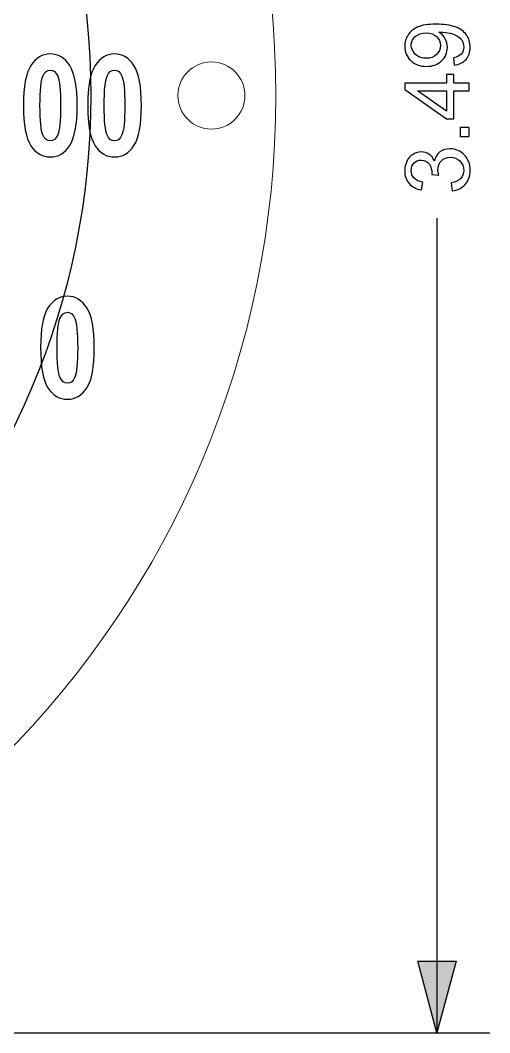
# Model space of a CAD drawing. Header units: inches. Extents: x -11.96 to -8.07, y 2.37 to 5.86.
# Drawn here: x -8.947 to -8.072, y 2.373 to 4.258 of the extents above; entities that cross this region are included whole.
import ezdxf

# ---------------------------------------------------------------- set-up
doc = ezdxf.new("R2010")
doc.units = ezdxf.units.IN
doc.header["$MEASUREMENT"] = 0
for name, color, linetype in [('Cut Vectors', 7, 'Continuous'), ('Dimensions', 7, 'Continuous'), ('Disclaimer', 7, 'Continuous'), ('Gauge Face', 7, 'Continuous')]:
    doc.layers.add(name, color=color, linetype=linetype)

msp = doc.modelspace()

# ---------------------------------------------------------------- hatches: boundary and pattern name
at = {"layer": 'Dimensions', "true_color": 0x292929}
h = msp.add_hatch(color=250, dxfattribs=at)
edge = h.paths.add_edge_path()
edge.add_spline(control_points=[(-8.2066, 2.5063), (-8.2066, 2.5063), (-8.1709, 2.3729), (-8.1709, 2.3729), (-8.1709, 2.3729), (-8.1351, 2.5063), (-8.1351, 2.5063), (-8.1351, 2.5063), (-8.2066, 2.5063), (-8.2066, 2.5063)], knot_values=[0, 0, 0, 0, 0.333333, 0.333333, 0.333333, 0.666667, 0.666667, 0.666667, 1, 1, 1, 1], degree=3, periodic=1)

# ---------------------------------------------------------------- linework, layer by layer
at = {"layer": 'Cut Vectors', "lineweight": 9}
for centre, major_axis in [((-10.2158, 4.1179), (0, 1.745)), ((-10.2158, 4.1179), (0, 1.745)), ((-10.2158, 4.1179), (0, 1.745)), ((-10.2158, 4.1179), (0, 1.745)), ((-10.2158, 4.1179), (0, 1.745)), ((-10.2158, 4.1179), (0, 1.745)), ((-10.2158, 4.1179), (0, 1.745)), ((-10.2158, 4.1179), (0, 1.745)), ((-10.2158, 4.1179), (0, 1.745)), ((-10.2158, 4.1179), (0, 1.745)), ((-10.2158, 4.1179), (0, 1.745)), ((-10.2158, 4.1179), (0, 1.745)), ((-10.2158, 4.1179), (0, 1.745)), ((-10.2158, 4.1179), (0, 1.745)), ((-10.2158, 4.1179), (0, 1.745)), ((-10.2158, 4.1179), (0, 1.745)), ((-10.2158, 4.1179), (0, 1.745)), ((-8.5908, 4.1179), (0, 0.0625))]:
    msp.add_ellipse(centre, major_axis=major_axis, ratio=1, dxfattribs=at)
at = {"layer": 'Dimensions', "color": 250}
for points, knots in [([(-8.1386, 4.1744), (-8.1386, 4.1744), (-8.1398, 4.1884), (-8.1398, 4.1884), (-8.1333, 4.1896), (-8.1284, 4.1919), (-8.1254, 4.1952), (-8.1224, 4.1986), (-8.1209, 4.2029), (-8.1209, 4.2082), (-8.1209, 4.2127), (-8.1219, 4.2167), (-8.1241, 4.2201), (-8.1261, 4.2234), (-8.1289, 4.2262), (-8.1323, 4.2284), (-8.1358, 4.2306), (-8.1404, 4.2324), (-8.1463, 4.2339), (-8.1521, 4.2352), (-8.1581, 4.2361), (-8.1641, 4.2361), (-8.1648, 4.2361), (-8.1658, 4.2361), (-8.1671, 4.2359), (-8.1624, 4.2331), (-8.1586, 4.2291), (-8.1558, 4.2239), (-8.1528, 4.2189), (-8.1514, 4.2134), (-8.1514, 4.2074), (-8.1514, 4.1976), (-8.1549, 4.1892), (-8.1621, 4.1824), (-8.1693, 4.1756), (-8.1788, 4.1722), (-8.1904, 4.1722), (-8.2026, 4.1722), (-8.2123, 4.1757), (-8.2196, 4.1829), (-8.2271, 4.1901), (-8.2308, 4.1989), (-8.2308, 4.2097), (-8.2308, 4.2174), (-8.2286, 4.2246), (-8.2244, 4.2309), (-8.2203, 4.2374), (-8.2143, 4.2422), (-8.2066, 4.2456), (-8.1989, 4.2489), (-8.1876, 4.2506), (-8.1731, 4.2506), (-8.1578, 4.2506), (-8.1456, 4.2489), (-8.1366, 4.2456), (-8.1276, 4.2424), (-8.1208, 4.2374), (-8.1159, 4.2309), (-8.1113, 4.2244), (-8.1089, 4.2167), (-8.1089, 4.2079), (-8.1089, 4.1986), (-8.1114, 4.1909), (-8.1166, 4.1851), (-8.1219, 4.1791), (-8.1291, 4.1756), (-8.1386, 4.1744)], [0, 0, 0, 0, 0.045455, 0.045455, 0.045455, 0.090909, 0.090909, 0.090909, 0.136364, 0.136364, 0.136364, 0.181818, 0.181818, 0.181818, 0.227273, 0.227273, 0.227273, 0.272727, 0.272727, 0.272727, 0.318182, 0.318182, 0.318182, 0.363636, 0.363636, 0.363636, 0.409091, 0.409091, 0.409091, 0.454545, 0.454545, 0.454545, 0.5, 0.5, 0.5, 0.545455, 0.545455, 0.545455, 0.590909, 0.590909, 0.590909, 0.636364, 0.636364, 0.636364, 0.681818, 0.681818, 0.681818, 0.727273, 0.727273, 0.727273, 0.772727, 0.772727, 0.772727, 0.818182, 0.818182, 0.818182, 0.863636, 0.863636, 0.863636, 0.909091, 0.909091, 0.909091, 0.954545, 0.954545, 0.954545, 1, 1, 1, 1]), ([(-8.1911, 4.2344), (-8.1996, 4.2344), (-8.2063, 4.2321), (-8.2113, 4.2276), (-8.2161, 4.2231), (-8.2186, 4.2177), (-8.2186, 4.2114), (-8.2186, 4.2049), (-8.2159, 4.1992), (-8.2106, 4.1944), (-8.2053, 4.1896), (-8.1984, 4.1872), (-8.1899, 4.1872), (-8.1824, 4.1872), (-8.1763, 4.1896), (-8.1714, 4.1941), (-8.1668, 4.1987), (-8.1643, 4.2044), (-8.1643, 4.2111), (-8.1643, 4.2179), (-8.1668, 4.2234), (-8.1714, 4.2277), (-8.1763, 4.2321), (-8.1828, 4.2344), (-8.1911, 4.2344)], [0, 0, 0, 0, 0.125, 0.125, 0.125, 0.25, 0.25, 0.25, 0.375, 0.375, 0.375, 0.5, 0.5, 0.5, 0.625, 0.625, 0.625, 0.75, 0.75, 0.75, 0.875, 0.875, 0.875, 1, 1, 1, 1]), ([(-8.1109, 4.1264), (-8.1109, 4.1264), (-8.1394, 4.1264), (-8.1394, 4.1264), (-8.1394, 4.1264), (-8.1394, 4.0747), (-8.1394, 4.0747), (-8.1394, 4.0747), (-8.1529, 4.0747), (-8.1529, 4.0747), (-8.1529, 4.0747), (-8.2303, 4.1291), (-8.2303, 4.1291), (-8.2303, 4.1291), (-8.2303, 4.1411), (-8.2303, 4.1411), (-8.2303, 4.1411), (-8.1529, 4.1411), (-8.1529, 4.1411), (-8.1529, 4.1411), (-8.1529, 4.1572), (-8.1529, 4.1572), (-8.1529, 4.1572), (-8.1394, 4.1572), (-8.1394, 4.1572), (-8.1394, 4.1572), (-8.1394, 4.1411), (-8.1394, 4.1411), (-8.1394, 4.1411), (-8.1109, 4.1411), (-8.1109, 4.1411), (-8.1109, 4.1411), (-8.1109, 4.1264), (-8.1109, 4.1264)], [0, 0, 0, 0, 0.090909, 0.090909, 0.090909, 0.181818, 0.181818, 0.181818, 0.272727, 0.272727, 0.272727, 0.363636, 0.363636, 0.363636, 0.454545, 0.454545, 0.454545, 0.545455, 0.545455, 0.545455, 0.636364, 0.636364, 0.636364, 0.727273, 0.727273, 0.727273, 0.818182, 0.818182, 0.818182, 0.909091, 0.909091, 0.909091, 1, 1, 1, 1]), ([(-8.1529, 4.1264), (-8.1529, 4.1264), (-8.2068, 4.1264), (-8.2068, 4.1264), (-8.2068, 4.1264), (-8.1529, 4.0891), (-8.1529, 4.0891), (-8.1529, 4.0891), (-8.1529, 4.1264), (-8.1529, 4.1264)], [0, 0, 0, 0, 0.333333, 0.333333, 0.333333, 0.666667, 0.666667, 0.666667, 1, 1, 1, 1]), ([(-8.1109, 4.0414), (-8.1109, 4.0414), (-8.1276, 4.0414), (-8.1276, 4.0414), (-8.1276, 4.0414), (-8.1276, 4.0581), (-8.1276, 4.0581), (-8.1276, 4.0581), (-8.1109, 4.0581), (-8.1109, 4.0581), (-8.1109, 4.0581), (-8.1109, 4.0414), (-8.1109, 4.0414)], [0, 0, 0, 0, 0.25, 0.25, 0.25, 0.5, 0.5, 0.5, 0.75, 0.75, 0.75, 1, 1, 1, 1]), ([(-8.1424, 3.9406), (-8.1424, 3.9406), (-8.1444, 3.9552), (-8.1444, 3.9552), (-8.1361, 3.9569), (-8.1301, 3.9597), (-8.1264, 3.9637), (-8.1228, 3.9679), (-8.1209, 3.9727), (-8.1209, 3.9786), (-8.1209, 3.9854), (-8.1233, 3.9912), (-8.1281, 3.9961), (-8.1329, 4.0007), (-8.1388, 4.0031), (-8.1458, 4.0031), (-8.1526, 4.0031), (-8.1581, 4.0009), (-8.1624, 3.9966), (-8.1669, 3.9922), (-8.1691, 3.9866), (-8.1691, 3.9797), (-8.1691, 3.9771), (-8.1684, 3.9736), (-8.1674, 3.9694), (-8.1674, 3.9694), (-8.1803, 3.9711), (-8.1803, 3.9711), (-8.1801, 3.9721), (-8.1801, 3.9729), (-8.1801, 3.9734), (-8.1801, 3.9797), (-8.1818, 3.9852), (-8.1849, 3.9902), (-8.1883, 3.9952), (-8.1933, 3.9977), (-8.2001, 3.9977), (-8.2054, 3.9977), (-8.2099, 3.9959), (-8.2134, 3.9924), (-8.2169, 3.9887), (-8.2186, 3.9841), (-8.2186, 3.9782), (-8.2186, 3.9726), (-8.2169, 3.9677), (-8.2133, 3.9641), (-8.2098, 3.9602), (-8.2044, 3.9577), (-8.1973, 3.9567), (-8.1973, 3.9567), (-8.1998, 3.9421), (-8.1998, 3.9421), (-8.2096, 3.9439), (-8.2173, 3.9479), (-8.2226, 3.9542), (-8.2281, 3.9606), (-8.2308, 3.9684), (-8.2308, 3.9779), (-8.2308, 3.9844), (-8.2293, 3.9904), (-8.2266, 3.9959), (-8.2238, 4.0014), (-8.2199, 4.0056), (-8.2151, 4.0084), (-8.2103, 4.0114), (-8.2051, 4.0129), (-8.1998, 4.0129), (-8.1946, 4.0129), (-8.1899, 4.0114), (-8.1856, 4.0087), (-8.1814, 4.0059), (-8.1781, 4.0019), (-8.1756, 3.9964), (-8.1739, 4.0034), (-8.1706, 4.0089), (-8.1654, 4.0129), (-8.1603, 4.0167), (-8.1539, 4.0187), (-8.1461, 4.0187), (-8.1358, 4.0187), (-8.1269, 4.0149), (-8.1196, 4.0072), (-8.1124, 3.9997), (-8.1088, 3.9901), (-8.1088, 3.9786), (-8.1088, 3.9681), (-8.1119, 3.9594), (-8.1181, 3.9524), (-8.1244, 3.9456), (-8.1324, 3.9416), (-8.1424, 3.9406)], [0, 0, 0, 0, 0.033333, 0.033333, 0.033333, 0.066667, 0.066667, 0.066667, 0.1, 0.1, 0.1, 0.133333, 0.133333, 0.133333, 0.166667, 0.166667, 0.166667, 0.2, 0.2, 0.2, 0.233333, 0.233333, 0.233333, 0.266667, 0.266667, 0.266667, 0.3, 0.3, 0.3, 0.333333, 0.333333, 0.333333, 0.366667, 0.366667, 0.366667, 0.4, 0.4, 0.4, 0.433333, 0.433333, 0.433333, 0.466667, 0.466667, 0.466667, 0.5, 0.5, 0.5, 0.533333, 0.533333, 0.533333, 0.566667, 0.566667, 0.566667, 0.6, 0.6, 0.6, 0.633333, 0.633333, 0.633333, 0.666667, 0.666667, 0.666667, 0.7, 0.7, 0.7, 0.733333, 0.733333, 0.733333, 0.766667, 0.766667, 0.766667, 0.8, 0.8, 0.8, 0.833333, 0.833333, 0.833333, 0.866667, 0.866667, 0.866667, 0.9, 0.9, 0.9, 0.933333, 0.933333, 0.933333, 0.966667, 0.966667, 0.966667, 1, 1, 1, 1])]:
    msp.add_open_spline(points, degree=3, knots=knots, dxfattribs=at)
at = {"layer": 'Dimensions', "color": 250, "lineweight": 25}
for points in [[(-8.1709, 3.8897), (-8.1709, 3.8897), (-8.1709, 2.3729), (-8.1709, 2.3729)], [(-10.1174, 2.3729), (-10.1174, 2.3729), (-8.0724, 2.3729), (-8.0724, 2.3729)]]:
    msp.add_open_spline(points, degree=3, dxfattribs=at)
msp.add_open_spline([(-8.2066, 2.5063), (-8.2066, 2.5063), (-8.1709, 2.3729), (-8.1709, 2.3729), (-8.1709, 2.3729), (-8.1351, 2.5063), (-8.1351, 2.5063), (-8.1351, 2.5063), (-8.2066, 2.5063), (-8.2066, 2.5063)], degree=3, knots=[0, 0, 0, 0, 0.333333, 0.333333, 0.333333, 0.666667, 0.666667, 0.666667, 1, 1, 1, 1], dxfattribs=at)
at = {"layer": 'Disclaimer'}
msp.add_ellipse((-10.2158, 4.1179), major_axis=(0, 1.4002), ratio=1, dxfattribs=at)
at = {"layer": 'Gauge Face'}
for points in [[(-8.8909, 4.1953), (-8.876, 4.1953), (-8.8639, 4.1882), (-8.8547, 4.1737), (-8.8455, 4.1596), (-8.8408, 4.1346), (-8.8408, 4.0992), (-8.8408, 4.0638), (-8.8455, 4.0389), (-8.8547, 4.0247), (-8.8639, 4.0105), (-8.876, 4.0035), (-8.8906, 4.0035), (-8.9056, 4.0035), (-8.9177, 4.0105), (-8.9271, 4.0244), (-8.9363, 4.0386), (-8.9408, 4.0635), (-8.9408, 4.0995), (-8.9408, 4.1349), (-8.9363, 4.1596), (-8.9271, 4.1737), (-8.9177, 4.1882), (-8.9059, 4.1953), (-8.8909, 4.1953)], [(-8.7713, 4.1953), (-8.7563, 4.1953), (-8.7442, 4.1882), (-8.7351, 4.1737), (-8.7259, 4.1596), (-8.7212, 4.1346), (-8.7212, 4.0992), (-8.7212, 4.0638), (-8.7259, 4.0389), (-8.7351, 4.0247), (-8.7442, 4.0105), (-8.7563, 4.0035), (-8.771, 4.0035), (-8.786, 4.0035), (-8.798, 4.0105), (-8.8075, 4.0244), (-8.8167, 4.0386), (-8.8211, 4.0635), (-8.8211, 4.0995), (-8.8211, 4.1349), (-8.8167, 4.1596), (-8.8075, 4.1737), (-8.798, 4.1882), (-8.7862, 4.1953), (-8.7713, 4.1953)], [(-8.8909, 4.1653), (-8.8967, 4.1653), (-8.9014, 4.1614), (-8.9048, 4.1538), (-8.9082, 4.1462), (-8.9101, 4.1278), (-8.9101, 4.0992), (-8.9101, 4.0706), (-8.9082, 4.0523), (-8.9048, 4.0446), (-8.9014, 4.037), (-8.8967, 4.0334), (-8.8909, 4.0334), (-8.8849, 4.0334), (-8.8804, 4.037), (-8.877, 4.0449), (-8.8736, 4.0525), (-8.8718, 4.0706), (-8.8718, 4.0992), (-8.8718, 4.1278), (-8.8736, 4.1462), (-8.877, 4.1538), (-8.8804, 4.1614), (-8.8849, 4.1653), (-8.8909, 4.1653)], [(-8.7713, 4.1653), (-8.777, 4.1653), (-8.7818, 4.1614), (-8.7852, 4.1538), (-8.7886, 4.1462), (-8.7904, 4.1278), (-8.7904, 4.0992), (-8.7904, 4.0706), (-8.7886, 4.0523), (-8.7852, 4.0446), (-8.7818, 4.037), (-8.777, 4.0334), (-8.7713, 4.0334), (-8.7652, 4.0334), (-8.7608, 4.037), (-8.7574, 4.0449), (-8.7539, 4.0525), (-8.7521, 4.0706), (-8.7521, 4.0992), (-8.7521, 4.1278), (-8.7539, 4.1462), (-8.7574, 4.1538), (-8.7608, 4.1614), (-8.7652, 4.1653), (-8.7713, 4.1653)], [(-8.859, 3.7442), (-8.8441, 3.7442), (-8.832, 3.7371), (-8.8228, 3.7227), (-8.8136, 3.7085), (-8.8089, 3.6836), (-8.8089, 3.6482), (-8.8089, 3.6127), (-8.8136, 3.5878), (-8.8228, 3.5736), (-8.832, 3.5595), (-8.8441, 3.5524), (-8.8587, 3.5524), (-8.8737, 3.5524), (-8.8858, 3.5595), (-8.8952, 3.5734), (-8.9044, 3.5875), (-8.9089, 3.6125), (-8.9089, 3.6484), (-8.9089, 3.6838), (-8.9044, 3.7085), (-8.8952, 3.7227), (-8.8858, 3.7371), (-8.874, 3.7442), (-8.859, 3.7442)], [(-8.859, 3.7143), (-8.8648, 3.7143), (-8.8695, 3.7103), (-8.8729, 3.7027), (-8.8763, 3.6951), (-8.8782, 3.6768), (-8.8782, 3.6482), (-8.8782, 3.6196), (-8.8763, 3.6012), (-8.8729, 3.5936), (-8.8695, 3.586), (-8.8648, 3.5823), (-8.859, 3.5823), (-8.853, 3.5823), (-8.8485, 3.586), (-8.8451, 3.5938), (-8.8417, 3.6014), (-8.8399, 3.6196), (-8.8399, 3.6482), (-8.8399, 3.6768), (-8.8417, 3.6951), (-8.8451, 3.7027), (-8.8485, 3.7103), (-8.853, 3.7143), (-8.859, 3.7143)]]:
    msp.add_open_spline(points, degree=3, knots=[0, 0, 0, 0, 0.125, 0.125, 0.125, 0.25, 0.25, 0.25, 0.375, 0.375, 0.375, 0.5, 0.5, 0.5, 0.625, 0.625, 0.625, 0.75, 0.75, 0.75, 0.875, 0.875, 0.875, 1, 1, 1, 1], dxfattribs=at)

doc.saveas('drawing.dxf')
